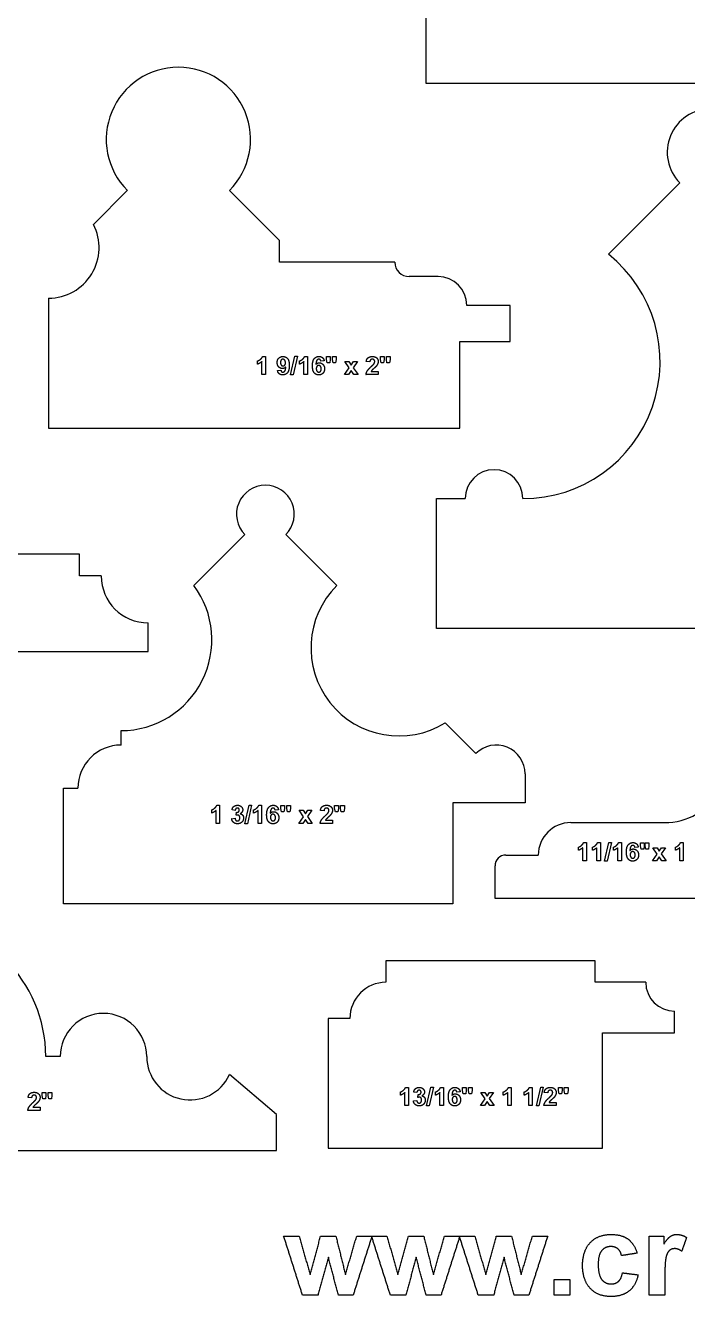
# Model space of a CAD drawing. Header units: millimetres. Extents: x -177 to 177, y -192 to 172.
# Drawn here: x -99.8 to -26.9, y -189.7 to -49.9 of the extents above; entities that cross this region are included whole.
import ezdxf

# ---------------------------------------------------------------- set-up
doc = ezdxf.new("R2010")
doc.units = ezdxf.units.MM
doc.header["$MEASUREMENT"] = 0
doc.layers.add('Default', color=18, linetype='Continuous')

msp = doc.modelspace()

# ---------------------------------------------------------------- linework, layer by layer
at = {"layer": 'Default', "color": 5}
for p, q in [((-55.73, -47.49), (-55.73, -56.23)), ((-55.73, -56.23), (7.77, -56.23)), ((-88.56, -68.04), (-92.3, -71.78)), ((-71.83, -73.54), (-77.33, -68.04)), ((-35.62, -75.06), (-27.76, -67.2)), ((-71.83, -75.92), (-71.83, -73.54)), ((-59.13, -75.92), (-71.83, -75.92)), ((-54.37, -77.51), (-57.54, -77.51)), ((-97.23, -79.89), (-97.23, -94.17)), ((-46.43, -80.68), (-51.19, -80.68)), ((-46.43, -84.65), (-46.43, -80.68)), ((-51.99, -94.17), (-51.99, -84.65)), ((-51.99, -84.65), (-46.43, -84.65)), ((-73.68, -86.3), (-73.37, -86.3)), ((-73.37, -86.3), (-73.37, -88.3)), ((-70.6, -88.33), (-70.13, -86.28)), ((-69.85, -86.28), (-70.32, -88.33)), ((-70.13, -86.28), (-69.85, -86.28)), ((-69.06, -86.3), (-68.75, -86.3)), ((-68.75, -86.3), (-68.75, -88.3)), ((-66.64, -86.64), (-66.64, -86.31)), ((-66.64, -86.31), (-66.23, -86.31)), ((-66.57, -87.01), (-66.64, -86.64)), ((-66.23, -86.64), (-66.29, -87.01)), ((-66.23, -86.31), (-66.23, -86.64)), ((-65.98, -86.64), (-65.98, -86.31)), ((-65.98, -86.31), (-65.58, -86.31)), ((-65.91, -87.01), (-65.98, -86.64)), ((-65.58, -86.64), (-65.64, -87.01)), ((-65.58, -86.31), (-65.58, -86.64)), ((-60.71, -86.64), (-60.71, -86.31)), ((-60.71, -86.31), (-60.3, -86.31)), ((-60.64, -87.01), (-60.71, -86.64)), ((-60.3, -86.64), (-60.37, -87.01)), ((-60.3, -86.31), (-60.3, -86.64)), ((-60.06, -86.64), (-60.06, -86.31)), ((-60.06, -86.31), (-59.65, -86.31)), ((-59.99, -87.01), (-60.06, -86.64)), ((-59.65, -86.64), (-59.71, -87.01)), ((-59.65, -86.31), (-59.65, -86.64)), ((-74.24, -87.15), (-74.24, -86.8)), ((-73.75, -88.3), (-73.75, -86.86)), ((-72.03, -87.84), (-71.66, -87.8)), ((-69.62, -87.15), (-69.62, -86.8)), ((-69.13, -88.3), (-69.13, -86.86)), ((-66.9, -86.79), (-67.27, -86.83)), ((-66.29, -87.01), (-66.57, -87.01)), ((-65.64, -87.01), (-65.91, -87.01)), ((-64.66, -88.3), (-64.14, -87.55)), ((-64.14, -87.55), (-64.63, -86.85)), ((-64.63, -86.85), (-64.17, -86.85)), ((-63.92, -87.85), (-64.22, -88.3)), ((-64.17, -86.85), (-63.92, -87.25)), ((-63.92, -87.25), (-63.66, -86.85)), ((-63.63, -88.3), (-63.92, -87.85)), ((-63.22, -86.85), (-63.7, -87.54)), ((-63.7, -87.54), (-63.17, -88.3)), ((-63.66, -86.85), (-63.22, -86.85)), ((-61.88, -86.9), (-62.27, -86.86)), ((-61.73, -87.94), (-60.96, -87.94)), ((-60.96, -87.94), (-60.96, -88.3)), ((-60.37, -87.01), (-60.64, -87.01)), ((-59.71, -87.01), (-59.99, -87.01)), ((-73.37, -88.3), (-73.75, -88.3)), ((-70.32, -88.33), (-70.6, -88.33)), ((-68.75, -88.3), (-69.13, -88.3)), ((-64.22, -88.3), (-64.66, -88.3)), ((-63.17, -88.3), (-63.63, -88.3)), ((-60.96, -88.3), (-62.3, -88.3)), ((-97.23, -94.17), (-51.99, -94.17)), ((-54.56, -116.22), (-54.56, -101.93)), ((-54.56, -101.93), (-51.38, -101.93)), ((-81.23, -111.51), (-75.62, -105.89)), ((-71.13, -105.89), (-65.51, -111.51)), ((-93.81, -108.06), (-120.01, -108.06)), ((-93.81, -110.44), (-93.81, -108.06)), ((-91.43, -110.44), (-93.81, -110.44)), ((-86.27, -118.77), (-86.27, -115.6)), ((12.91, -116.22), (-54.56, -116.22)), ((-134.69, -118.77), (-86.27, -118.77)), ((-53.59, -126.61), (-50.22, -129.98)), ((-89.25, -129.05), (-89.25, -127.46)), ((-44.8, -132.22), (-44.8, -135.4)), ((-95.6, -146.51), (-95.6, -133.81)), ((-95.6, -133.81), (-94.01, -133.81)), ((-44.8, -135.4), (-52.74, -135.4)), ((-52.74, -135.4), (-52.74, -146.51)), ((-79.28, -136.53), (-79.28, -136.18)), ((-78.78, -137.67), (-78.78, -136.24)), ((-78.71, -135.67), (-78.4, -135.67)), ((-78.4, -135.67), (-78.4, -137.67)), ((-76.7, -136.24), (-77.04, -136.18)), ((-76.58, -136.78), (-76.54, -136.45)), ((-75.63, -137.71), (-75.17, -135.66)), ((-74.88, -135.66), (-75.35, -137.71)), ((-75.17, -135.66), (-74.88, -135.66)), ((-74.66, -136.53), (-74.66, -136.18)), ((-74.17, -137.67), (-74.17, -136.24)), ((-74.09, -135.67), (-73.78, -135.67)), ((-73.78, -135.67), (-73.78, -137.67)), ((-71.93, -136.17), (-72.3, -136.21)), ((-71.67, -136.02), (-71.67, -135.69)), ((-71.67, -135.69), (-71.26, -135.69)), ((-71.6, -136.39), (-71.67, -136.02)), ((-71.33, -136.39), (-71.6, -136.39)), ((-71.26, -136.02), (-71.33, -136.39)), ((-71.26, -135.69), (-71.26, -136.02)), ((-71.02, -136.02), (-71.02, -135.69)), ((-71.02, -135.69), (-70.61, -135.69)), ((-70.95, -136.39), (-71.02, -136.02)), ((-70.67, -136.39), (-70.95, -136.39)), ((-70.61, -136.02), (-70.67, -136.39)), ((-70.61, -135.69), (-70.61, -136.02)), ((-69.69, -137.67), (-69.18, -136.93)), ((-69.18, -136.93), (-69.67, -136.23)), ((-69.67, -136.23), (-69.2, -136.23)), ((-69.2, -136.23), (-68.96, -136.63)), ((-68.96, -136.63), (-68.7, -136.23)), ((-68.26, -136.23), (-68.73, -136.91)), ((-68.73, -136.91), (-68.21, -137.67)), ((-68.7, -136.23), (-68.26, -136.23)), ((-66.92, -136.28), (-67.3, -136.24)), ((-65.75, -136.02), (-65.75, -135.69)), ((-65.75, -135.69), (-65.34, -135.69)), ((-65.67, -136.39), (-65.75, -136.02)), ((-65.4, -136.39), (-65.67, -136.39)), ((-65.34, -136.02), (-65.4, -136.39)), ((-65.34, -135.69), (-65.34, -136.02)), ((-65.09, -136.02), (-65.09, -135.69)), ((-65.09, -135.69), (-64.68, -135.69)), ((-65.02, -136.39), (-65.09, -136.02)), ((-64.74, -136.39), (-65.02, -136.39)), ((-64.68, -136.02), (-64.74, -136.39)), ((-64.68, -135.69), (-64.68, -136.02)), ((-78.4, -137.67), (-78.78, -137.67)), ((-77.08, -137.15), (-76.71, -137.11)), ((-75.35, -137.71), (-75.63, -137.71)), ((-73.78, -137.67), (-74.17, -137.67)), ((-69.25, -137.67), (-69.69, -137.67)), ((-68.96, -137.23), (-69.25, -137.67)), ((-68.67, -137.67), (-68.96, -137.23)), ((-68.21, -137.67), (-68.67, -137.67)), ((-65.99, -137.67), (-67.34, -137.67)), ((-66.77, -137.32), (-65.99, -137.32)), ((-65.99, -137.32), (-65.99, -137.67)), ((-39.77, -137.58), (-29.45, -137.58)), ((-38.36, -139.78), (-38.05, -139.78)), ((-38.05, -139.78), (-38.05, -141.78)), ((-36.82, -139.78), (-36.51, -139.78)), ((-36.51, -139.78), (-36.51, -141.78)), ((-36.05, -141.82), (-35.58, -139.77)), ((-35.3, -139.77), (-35.77, -141.82)), ((-35.58, -139.77), (-35.3, -139.77)), ((-34.51, -139.78), (-34.2, -139.78)), ((-34.2, -139.78), (-34.2, -141.78)), ((-32.09, -140.13), (-32.09, -139.79)), ((-32.09, -139.79), (-31.68, -139.79)), ((-31.68, -139.79), (-31.68, -140.13)), ((-31.58, -140.13), (-31.58, -139.79)), ((-31.58, -139.79), (-31.17, -139.79)), ((-31.17, -139.79), (-31.17, -140.13)), ((-27.7, -139.78), (-27.39, -139.78)), ((-27.39, -139.78), (-27.39, -141.78)), ((-46.91, -141.15), (-43.34, -141.15)), ((-38.93, -140.63), (-38.93, -140.29)), ((-38.44, -141.78), (-38.44, -140.34)), ((-37.39, -140.63), (-37.39, -140.29)), ((-36.89, -141.78), (-36.89, -140.34)), ((-35.08, -140.63), (-35.08, -140.29)), ((-34.58, -141.78), (-34.58, -140.34)), ((-32.35, -140.27), (-32.72, -140.31)), ((-32.02, -140.5), (-32.09, -140.13)), ((-31.74, -140.5), (-32.02, -140.5)), ((-31.68, -140.13), (-31.74, -140.5)), ((-31.51, -140.5), (-31.58, -140.13)), ((-31.23, -140.5), (-31.51, -140.5)), ((-31.17, -140.13), (-31.23, -140.5)), ((-30.76, -141.78), (-30.25, -141.04)), ((-30.25, -141.04), (-30.74, -140.34)), ((-30.74, -140.34), (-30.28, -140.34)), ((-30.28, -140.34), (-30.03, -140.73)), ((-30.03, -140.73), (-29.77, -140.34)), ((-29.33, -140.34), (-29.81, -141.02)), ((-29.81, -141.02), (-29.28, -141.78)), ((-29.77, -140.34), (-29.33, -140.34)), ((-28.26, -140.63), (-28.26, -140.29)), ((-27.77, -141.78), (-27.77, -140.34)), ((-48.1, -145.92), (-48.1, -142.34)), ((-38.05, -141.78), (-38.44, -141.78)), ((-36.51, -141.78), (-36.89, -141.78)), ((-35.77, -141.82), (-36.05, -141.82)), ((-34.2, -141.78), (-34.58, -141.78)), ((-30.32, -141.78), (-30.76, -141.78)), ((-30.03, -141.33), (-30.32, -141.78)), ((-29.74, -141.78), (-30.03, -141.33)), ((-29.28, -141.78), (-29.74, -141.78)), ((-27.39, -141.78), (-27.77, -141.78)), ((-52.74, -146.51), (-95.6, -146.51)), ((-13.18, -145.92), (-48.1, -145.92)), ((-37.08, -152.77), (-60.1, -152.77)), ((-60.1, -152.77), (-60.1, -155.15)), ((-37.08, -155.15), (-37.08, -152.77)), ((-31.52, -155.15), (-37.08, -155.15)), ((-64.07, -159.12), (-66.45, -159.12)), ((-66.45, -159.12), (-66.45, -173.4)), ((-28.35, -160.7), (-28.35, -158.32)), ((-36.29, -173.4), (-36.29, -160.7)), ((-36.29, -160.7), (-28.35, -160.7)), ((-95.95, -163.33), (-97.54, -163.33)), ((-72.13, -169.68), (-77.33, -165.31)), ((-97.92, -167.6), (-97.92, -167.26)), ((-97.92, -167.26), (-97.51, -167.26)), ((-97.85, -167.96), (-97.92, -167.6)), ((-97.51, -167.6), (-97.57, -167.96)), ((-97.51, -167.26), (-97.51, -167.6)), ((-97.26, -167.6), (-97.26, -167.26)), ((-97.26, -167.26), (-96.86, -167.26)), ((-97.19, -167.96), (-97.26, -167.6)), ((-96.86, -167.6), (-96.92, -167.96)), ((-96.86, -167.26), (-96.86, -167.6)), ((-58.52, -167.57), (-58.52, -167.22)), ((-58.02, -168.71), (-58.02, -167.28)), ((-57.95, -166.71), (-57.64, -166.71)), ((-57.64, -166.71), (-57.64, -168.71)), ((-56.7, -167.28), (-57.05, -167.22)), ((-56.59, -167.82), (-56.55, -167.49)), ((-55.64, -168.75), (-55.17, -166.7)), ((-54.89, -166.7), (-55.36, -168.75)), ((-55.17, -166.7), (-54.89, -166.7)), ((-54.66, -167.57), (-54.66, -167.22)), ((-54.17, -168.71), (-54.17, -167.28)), ((-54.1, -166.71), (-53.79, -166.71)), ((-53.79, -166.71), (-53.79, -168.71)), ((-51.94, -167.2), (-52.31, -167.24)), ((-51.68, -167.06), (-51.68, -166.73)), ((-51.68, -166.73), (-51.27, -166.73)), ((-51.61, -167.43), (-51.68, -167.06)), ((-51.33, -167.43), (-51.61, -167.43)), ((-51.27, -167.06), (-51.33, -167.43)), ((-51.27, -166.73), (-51.27, -167.06)), ((-51.02, -167.06), (-51.02, -166.73)), ((-51.02, -166.73), (-50.61, -166.73)), ((-50.95, -167.43), (-51.02, -167.06)), ((-50.68, -167.43), (-50.95, -167.43)), ((-50.61, -167.06), (-50.68, -167.43)), ((-50.61, -166.73), (-50.61, -167.06)), ((-49.18, -167.97), (-49.67, -167.27)), ((-49.67, -167.27), (-49.21, -167.27)), ((-49.21, -167.27), (-48.96, -167.67)), ((-48.96, -167.67), (-48.7, -167.27)), ((-48.26, -167.27), (-48.74, -167.95)), ((-48.7, -167.27), (-48.26, -167.27)), ((-47.2, -167.57), (-47.2, -167.22)), ((-46.7, -168.71), (-46.7, -167.28)), ((-46.63, -166.71), (-46.32, -166.71)), ((-46.32, -166.71), (-46.32, -168.71)), ((-44.89, -167.57), (-44.89, -167.22)), ((-44.39, -168.71), (-44.39, -167.28)), ((-44.32, -166.71), (-44.01, -166.71)), ((-44.01, -166.71), (-44.01, -168.71)), ((-43.55, -168.75), (-43.08, -166.7)), ((-42.8, -166.7), (-43.27, -168.75)), ((-43.08, -166.7), (-42.8, -166.7)), ((-42.31, -167.32), (-42.69, -167.28)), ((-41.13, -167.06), (-41.13, -166.73)), ((-41.13, -166.73), (-40.73, -166.73)), ((-41.06, -167.43), (-41.13, -167.06)), ((-40.79, -167.43), (-41.06, -167.43)), ((-40.73, -167.06), (-40.79, -167.43)), ((-40.73, -166.73), (-40.73, -167.06)), ((-40.48, -167.06), (-40.48, -166.73)), ((-40.48, -166.73), (-40.07, -166.73)), ((-40.41, -167.43), (-40.48, -167.06)), ((-40.13, -167.43), (-40.41, -167.43)), ((-40.07, -167.06), (-40.13, -167.43)), ((-40.07, -166.73), (-40.07, -167.06)), ((-99.09, -167.85), (-99.47, -167.82)), ((-98.94, -168.89), (-98.16, -168.89)), ((-98.16, -168.89), (-98.16, -169.25)), ((-97.57, -167.96), (-97.85, -167.96)), ((-96.92, -167.96), (-97.19, -167.96)), ((-57.64, -168.71), (-58.02, -168.71)), ((-57.08, -168.19), (-56.71, -168.15)), ((-55.36, -168.75), (-55.64, -168.75)), ((-53.79, -168.71), (-54.17, -168.71)), ((-49.7, -168.71), (-49.18, -167.97)), ((-49.25, -168.71), (-49.7, -168.71)), ((-48.96, -168.27), (-49.25, -168.71)), ((-48.67, -168.71), (-48.96, -168.27)), ((-48.74, -167.95), (-48.21, -168.71)), ((-48.21, -168.71), (-48.67, -168.71)), ((-46.32, -168.71), (-46.7, -168.71)), ((-44.01, -168.71), (-44.39, -168.71)), ((-43.27, -168.75), (-43.55, -168.75)), ((-41.38, -168.71), (-42.73, -168.71)), ((-42.16, -168.36), (-41.38, -168.36)), ((-41.38, -168.36), (-41.38, -168.71)), ((-98.16, -169.25), (-99.51, -169.25)), ((-72.13, -173.65), (-72.13, -169.68)), ((-66.45, -173.4), (-36.29, -173.4)), ((-122.93, -173.65), (-72.13, -173.65))]:
    msp.add_line(p, q, dxfattribs=at)
for centre, radius, start, end in [((-82.94, -62.42), 7.94, 315, 225), ((-24.4, -63.83), 4.76, 315, 225), ((-97.23, -74.33), 5.56, 270, 27.3545), ((-45.03, -86.85), 15.09, 270, 51.3953), ((-57.54, -75.92), 1.59, 180, 270), ((-54.37, -80.68), 3.17, 0, 90), ((-48.21, -101.93), 3.17, 0, 180), ((-73.37, -103.65), 3.18, 315, 225), ((-86.27, -110.44), 5.16, 180, 270), ((-89.25, -117.47), 9.99, 270, 36.6448), ((-58.66, -118.36), 9.69, 135, 301.6026), ((-89.25, -133.81), 4.76, 90, 180), ((-47.97, -132.22), 3.17, 360, 135), ((-29.45, -130.44), 7.14, 270, 328.6197), ((-39.77, -141.15), 3.57, 90, 180), ((-46.91, -142.34), 1.19, 90, 180), ((-112.62, -163.33), 15.08, 360, 89.9999), ((-60.1, -159.12), 3.97, 90, 180), ((-28.35, -155.15), 3.17, 180, 270), ((-91.19, -163.33), 4.76, 0, 180), ((-81.66, -163.33), 4.76, 180, 335.4328)]:
    msp.add_arc(centre, radius, start, end, dxfattribs=at)
for points in [[(-74.24, -86.8), (-74.09, -86.75), (-73.92, -86.62)], [(-73.92, -86.62), (-73.74, -86.48), (-73.68, -86.3)], [(-72.07, -86.97), (-72.07, -86.67), (-71.89, -86.48)], [(-71.89, -86.48), (-71.71, -86.3), (-71.43, -86.3)], [(-71.63, -86.69), (-71.7, -86.77), (-71.7, -86.97)], [(-71.45, -86.6), (-71.55, -86.6), (-71.63, -86.69)], [(-71.24, -86.71), (-71.33, -86.6), (-71.45, -86.6)], [(-71.43, -86.3), (-71.13, -86.3), (-70.93, -86.53)], [(-70.93, -86.53), (-70.74, -86.76), (-70.74, -87.3)], [(-69.62, -86.8), (-69.48, -86.75), (-69.3, -86.62)], [(-69.3, -86.62), (-69.12, -86.48), (-69.06, -86.3)], [(-68.19, -87.33), (-68.19, -86.78), (-67.99, -86.54)], [(-67.99, -86.54), (-67.79, -86.3), (-67.46, -86.3)], [(-67.49, -86.6), (-67.61, -86.6), (-67.7, -86.71)], [(-67.34, -86.66), (-67.4, -86.6), (-67.49, -86.6)], [(-67.46, -86.3), (-67.24, -86.3), (-67.09, -86.42)], [(-67.27, -86.83), (-67.28, -86.71), (-67.34, -86.66)], [(-67.09, -86.42), (-66.94, -86.55), (-66.9, -86.79)], [(-62.27, -86.86), (-62.23, -86.56), (-62.05, -86.43)], [(-62.05, -86.43), (-61.87, -86.3), (-61.6, -86.3)], [(-61.8, -86.67), (-61.87, -86.74), (-61.88, -86.9)], [(-61.61, -86.6), (-61.73, -86.6), (-61.8, -86.67)], [(-61.41, -86.67), (-61.48, -86.6), (-61.61, -86.6)], [(-61.6, -86.3), (-61.3, -86.3), (-61.13, -86.45)], [(-61.34, -86.87), (-61.34, -86.74), (-61.41, -86.67)], [(-61.13, -86.45), (-60.96, -86.61), (-60.96, -86.85)], [(-73.75, -86.86), (-73.96, -87.05), (-74.24, -87.15)], [(-71.9, -87.45), (-72.07, -87.26), (-72.07, -86.97)], [(-71.85, -88.21), (-71.99, -88.09), (-72.03, -87.84)], [(-71.49, -87.63), (-71.72, -87.63), (-71.9, -87.45)], [(-71.7, -86.97), (-71.7, -87.16), (-71.62, -87.25)], [(-71.66, -87.8), (-71.65, -87.91), (-71.59, -87.97)], [(-71.62, -87.25), (-71.54, -87.34), (-71.42, -87.34)], [(-71.59, -87.97), (-71.53, -88.02), (-71.44, -88.02)], [(-71.12, -87.46), (-71.27, -87.63), (-71.49, -87.63)], [(-70.94, -88.09), (-71.14, -88.33), (-71.47, -88.33)], [(-71.44, -88.02), (-71.32, -88.02), (-71.23, -87.91)], [(-71.42, -87.34), (-71.31, -87.34), (-71.23, -87.26)], [(-71.16, -87), (-71.16, -86.81), (-71.24, -86.71)], [(-71.23, -87.26), (-71.16, -87.17), (-71.16, -87)], [(-71.23, -87.91), (-71.15, -87.81), (-71.12, -87.46)], [(-70.74, -87.3), (-70.74, -87.85), (-70.94, -88.09)], [(-69.13, -86.86), (-69.34, -87.05), (-69.62, -87.15)], [(-68, -88.1), (-68.19, -87.86), (-68.19, -87.33)], [(-67.5, -88.33), (-67.8, -88.33), (-68, -88.1)], [(-67.7, -86.71), (-67.78, -86.82), (-67.81, -87.17)], [(-67.81, -87.17), (-67.66, -87), (-67.45, -87)], [(-67.69, -87.37), (-67.77, -87.46), (-67.77, -87.63)], [(-67.77, -87.63), (-67.77, -87.82), (-67.69, -87.92)], [(-67.5, -87.28), (-67.62, -87.28), (-67.69, -87.37)], [(-67.69, -87.92), (-67.6, -88.02), (-67.48, -88.02)], [(-67.31, -87.37), (-67.39, -87.28), (-67.5, -87.28)], [(-67.48, -88.02), (-67.38, -88.02), (-67.3, -87.94)], [(-67.45, -87), (-67.2, -87), (-67.03, -87.18)], [(-67.23, -87.66), (-67.23, -87.47), (-67.31, -87.37)], [(-67.3, -87.94), (-67.23, -87.86), (-67.23, -87.66)], [(-66.86, -87.65), (-66.86, -87.96), (-67.04, -88.15)], [(-67.03, -87.18), (-66.86, -87.36), (-66.86, -87.65)], [(-62.3, -88.3), (-62.28, -88.09), (-62.17, -87.91)], [(-62.17, -87.91), (-62.06, -87.73), (-61.74, -87.43)], [(-61.74, -87.43), (-61.48, -87.19), (-61.42, -87.11)], [(-61.65, -87.83), (-61.7, -87.89), (-61.73, -87.94)], [(-61.42, -87.61), (-61.61, -87.78), (-61.65, -87.83)], [(-61.42, -87.11), (-61.34, -86.99), (-61.34, -86.87)], [(-61.16, -87.36), (-61.23, -87.45), (-61.42, -87.61)], [(-61.01, -87.1), (-61.06, -87.23), (-61.16, -87.36)], [(-60.96, -86.85), (-60.96, -86.98), (-61.01, -87.1)], [(-71.47, -88.33), (-71.7, -88.33), (-71.85, -88.21)], [(-67.04, -88.15), (-67.22, -88.33), (-67.5, -88.33)], [(-79.28, -136.18), (-79.13, -136.13), (-78.95, -135.99)], [(-78.78, -136.24), (-78.99, -136.43), (-79.28, -136.53)], [(-78.95, -135.99), (-78.78, -135.86), (-78.71, -135.67)], [(-77.04, -136.18), (-77.01, -136.01), (-76.93, -135.9)], [(-76.93, -135.9), (-76.86, -135.8), (-76.73, -135.74)], [(-76.73, -135.74), (-76.6, -135.67), (-76.44, -135.67)], [(-76.61, -136.05), (-76.68, -136.12), (-76.7, -136.24)], [(-76.45, -135.98), (-76.55, -135.98), (-76.61, -136.05)], [(-76.42, -136.75), (-76.49, -136.75), (-76.58, -136.78)], [(-76.54, -136.45), (-76.4, -136.46), (-76.32, -136.39)], [(-76.3, -136.04), (-76.36, -135.98), (-76.45, -135.98)], [(-76.44, -135.67), (-76.16, -135.67), (-75.99, -135.85)], [(-76.25, -136.83), (-76.32, -136.75), (-76.42, -136.75)], [(-76.32, -136.39), (-76.24, -136.32), (-76.24, -136.2)], [(-76.24, -136.2), (-76.24, -136.1), (-76.3, -136.04)], [(-76.18, -137.07), (-76.18, -136.92), (-76.25, -136.83)], [(-75.86, -136.18), (-75.86, -136.44), (-76.14, -136.6)], [(-76.14, -136.6), (-75.97, -136.63), (-75.87, -136.76)], [(-75.99, -135.85), (-75.86, -136), (-75.86, -136.18)], [(-75.87, -136.76), (-75.77, -136.89), (-75.77, -137.07)], [(-74.66, -136.18), (-74.51, -136.13), (-74.33, -135.99)], [(-74.17, -136.24), (-74.37, -136.43), (-74.66, -136.53)], [(-74.33, -135.99), (-74.16, -135.86), (-74.09, -135.67)], [(-73.23, -136.71), (-73.23, -136.16), (-73.02, -135.92)], [(-73.03, -137.48), (-73.23, -137.24), (-73.23, -136.71)], [(-73.02, -135.92), (-72.82, -135.67), (-72.5, -135.67)], [(-72.73, -136.09), (-72.82, -136.2), (-72.84, -136.55)], [(-72.84, -136.55), (-72.69, -136.38), (-72.48, -136.38)], [(-72.73, -136.75), (-72.81, -136.84), (-72.81, -137.01)], [(-72.81, -137.01), (-72.81, -137.2), (-72.72, -137.3)], [(-72.52, -135.98), (-72.65, -135.98), (-72.73, -136.09)], [(-72.54, -136.66), (-72.65, -136.66), (-72.73, -136.75)], [(-72.34, -136.75), (-72.42, -136.66), (-72.54, -136.66)], [(-72.37, -136.04), (-72.43, -135.98), (-72.52, -135.98)], [(-72.5, -135.67), (-72.27, -135.67), (-72.12, -135.8)], [(-72.48, -136.38), (-72.24, -136.38), (-72.07, -136.56)], [(-72.3, -136.21), (-72.31, -136.09), (-72.37, -136.04)], [(-72.26, -137.04), (-72.26, -136.85), (-72.34, -136.75)], [(-72.34, -137.32), (-72.26, -137.24), (-72.26, -137.04)], [(-72.12, -135.8), (-71.97, -135.93), (-71.93, -136.17)], [(-72.07, -136.56), (-71.89, -136.74), (-71.89, -137.03)], [(-71.89, -137.03), (-71.89, -137.34), (-72.07, -137.53)], [(-67.3, -136.24), (-67.27, -135.94), (-67.09, -135.81)], [(-67.21, -137.29), (-67.1, -137.11), (-66.77, -136.81)], [(-67.09, -135.81), (-66.9, -135.67), (-66.63, -135.67)], [(-66.83, -136.05), (-66.91, -136.12), (-66.92, -136.28)], [(-66.64, -135.98), (-66.76, -135.98), (-66.83, -136.05)], [(-66.77, -136.81), (-66.51, -136.57), (-66.45, -136.48)], [(-66.45, -136.99), (-66.64, -137.16), (-66.69, -137.21)], [(-66.45, -136.05), (-66.52, -135.98), (-66.64, -135.98)], [(-66.63, -135.67), (-66.33, -135.67), (-66.16, -135.83)], [(-66.38, -136.25), (-66.38, -136.12), (-66.45, -136.05)], [(-66.45, -136.48), (-66.38, -136.37), (-66.38, -136.25)], [(-66.2, -136.74), (-66.27, -136.83), (-66.45, -136.99)], [(-66.04, -136.48), (-66.09, -136.61), (-66.2, -136.74)], [(-66.16, -135.83), (-65.99, -135.99), (-65.99, -136.23)], [(-65.99, -136.23), (-65.99, -136.36), (-66.04, -136.48)], [(-76.87, -137.56), (-77.05, -137.4), (-77.08, -137.15)], [(-76.43, -137.71), (-76.7, -137.71), (-76.87, -137.56)], [(-76.71, -137.11), (-76.69, -137.25), (-76.62, -137.33)], [(-76.62, -137.33), (-76.55, -137.4), (-76.44, -137.4)], [(-76.44, -137.4), (-76.33, -137.4), (-76.25, -137.31)], [(-75.96, -137.53), (-76.15, -137.71), (-76.43, -137.71)], [(-76.25, -137.31), (-76.18, -137.22), (-76.18, -137.07)], [(-75.77, -137.07), (-75.77, -137.34), (-75.96, -137.53)], [(-72.53, -137.71), (-72.84, -137.71), (-73.03, -137.48)], [(-72.72, -137.3), (-72.63, -137.4), (-72.52, -137.4)], [(-72.07, -137.53), (-72.25, -137.71), (-72.53, -137.71)], [(-72.52, -137.4), (-72.41, -137.4), (-72.34, -137.32)], [(-67.34, -137.67), (-67.32, -137.47), (-67.21, -137.29)], [(-66.69, -137.21), (-66.74, -137.27), (-66.77, -137.32)], [(-38.6, -140.1), (-38.43, -139.96), (-38.36, -139.78)], [(-37.06, -140.1), (-36.89, -139.96), (-36.82, -139.78)], [(-34.75, -140.1), (-34.58, -139.96), (-34.51, -139.78)], [(-33.44, -140.02), (-33.24, -139.78), (-32.92, -139.78)], [(-32.92, -139.78), (-32.69, -139.78), (-32.54, -139.91)], [(-27.94, -140.1), (-27.76, -139.96), (-27.7, -139.78)], [(-38.93, -140.29), (-38.78, -140.24), (-38.6, -140.1)], [(-38.44, -140.34), (-38.65, -140.54), (-38.93, -140.63)], [(-37.39, -140.29), (-37.24, -140.24), (-37.06, -140.1)], [(-36.89, -140.34), (-37.1, -140.54), (-37.39, -140.63)], [(-35.08, -140.29), (-34.93, -140.24), (-34.75, -140.1)], [(-34.58, -140.34), (-34.79, -140.54), (-35.08, -140.63)], [(-33.65, -140.81), (-33.65, -140.26), (-33.44, -140.02)], [(-33.45, -141.58), (-33.65, -141.35), (-33.65, -140.81)], [(-33.15, -140.2), (-33.24, -140.31), (-33.26, -140.65)], [(-33.26, -140.65), (-33.11, -140.48), (-32.9, -140.48)], [(-33.15, -140.86), (-33.23, -140.94), (-33.23, -141.11)], [(-33.23, -141.11), (-33.23, -141.3), (-33.14, -141.41)], [(-32.94, -140.09), (-33.07, -140.09), (-33.15, -140.2)], [(-32.96, -140.77), (-33.07, -140.77), (-33.15, -140.86)], [(-32.76, -140.86), (-32.84, -140.77), (-32.96, -140.77)], [(-32.79, -140.14), (-32.85, -140.09), (-32.94, -140.09)], [(-32.9, -140.48), (-32.66, -140.48), (-32.48, -140.67)], [(-32.72, -140.31), (-32.73, -140.2), (-32.79, -140.14)], [(-32.68, -141.15), (-32.68, -140.95), (-32.76, -140.86)], [(-32.76, -141.42), (-32.68, -141.34), (-32.68, -141.15)], [(-32.54, -139.91), (-32.39, -140.03), (-32.35, -140.27)], [(-32.31, -141.14), (-32.31, -141.45), (-32.49, -141.63)], [(-32.48, -140.67), (-32.31, -140.85), (-32.31, -141.14)], [(-28.26, -140.29), (-28.11, -140.24), (-27.94, -140.1)], [(-27.77, -140.34), (-27.98, -140.54), (-28.26, -140.63)], [(-32.95, -141.82), (-33.26, -141.82), (-33.45, -141.58)], [(-33.14, -141.41), (-33.05, -141.51), (-32.94, -141.51)], [(-32.49, -141.63), (-32.67, -141.82), (-32.95, -141.82)], [(-32.94, -141.51), (-32.83, -141.51), (-32.76, -141.42)], [(-99.47, -167.82), (-99.44, -167.51), (-99.26, -167.38)], [(-99.26, -167.38), (-99.08, -167.25), (-98.8, -167.25)], [(-99.01, -167.63), (-99.08, -167.69), (-99.09, -167.85)], [(-98.81, -167.56), (-98.93, -167.56), (-99.01, -167.63)], [(-98.62, -167.63), (-98.69, -167.56), (-98.81, -167.56)], [(-98.8, -167.25), (-98.51, -167.25), (-98.34, -167.41)], [(-98.55, -167.82), (-98.55, -167.7), (-98.62, -167.63)], [(-98.34, -167.41), (-98.16, -167.57), (-98.16, -167.8)], [(-98.16, -167.8), (-98.16, -167.94), (-98.21, -168.06)], [(-58.52, -167.22), (-58.37, -167.17), (-58.19, -167.03)], [(-58.02, -167.28), (-58.23, -167.47), (-58.52, -167.57)], [(-58.19, -167.03), (-58.02, -166.9), (-57.95, -166.71)], [(-57.05, -167.22), (-57.01, -167.05), (-56.94, -166.94)], [(-56.94, -166.94), (-56.87, -166.83), (-56.73, -166.77)], [(-56.73, -166.77), (-56.6, -166.71), (-56.44, -166.71)], [(-56.62, -167.09), (-56.69, -167.15), (-56.7, -167.28)], [(-56.46, -167.02), (-56.55, -167.02), (-56.62, -167.09)], [(-56.43, -167.79), (-56.5, -167.79), (-56.59, -167.82)], [(-56.55, -167.49), (-56.4, -167.5), (-56.32, -167.43)], [(-56.3, -167.08), (-56.36, -167.02), (-56.46, -167.02)], [(-56.44, -166.71), (-56.17, -166.71), (-56, -166.89)], [(-56.25, -167.87), (-56.33, -167.79), (-56.43, -167.79)], [(-56.32, -167.43), (-56.24, -167.35), (-56.24, -167.24)], [(-56.24, -167.24), (-56.24, -167.14), (-56.3, -167.08)], [(-55.86, -167.22), (-55.86, -167.48), (-56.15, -167.64)], [(-56.15, -167.64), (-55.98, -167.67), (-55.88, -167.8)], [(-56, -166.89), (-55.86, -167.04), (-55.86, -167.22)], [(-55.88, -167.8), (-55.78, -167.93), (-55.78, -168.11)], [(-54.66, -167.22), (-54.51, -167.17), (-54.34, -167.03)], [(-54.17, -167.28), (-54.38, -167.47), (-54.66, -167.57)], [(-54.34, -167.03), (-54.16, -166.9), (-54.1, -166.71)], [(-53.23, -167.75), (-53.23, -167.2), (-53.03, -166.96)], [(-53.04, -168.52), (-53.23, -168.28), (-53.23, -167.75)], [(-53.03, -166.96), (-52.83, -166.71), (-52.5, -166.71)], [(-52.74, -167.13), (-52.82, -167.24), (-52.84, -167.58)], [(-52.84, -167.58), (-52.7, -167.42), (-52.49, -167.42)], [(-52.73, -167.79), (-52.81, -167.88), (-52.81, -168.05)], [(-52.53, -167.02), (-52.65, -167.02), (-52.74, -167.13)], [(-52.54, -167.7), (-52.66, -167.7), (-52.73, -167.79)], [(-52.35, -167.79), (-52.43, -167.7), (-52.54, -167.7)], [(-52.38, -167.08), (-52.44, -167.02), (-52.53, -167.02)], [(-52.5, -166.71), (-52.28, -166.71), (-52.13, -166.84)], [(-52.49, -167.42), (-52.24, -167.42), (-52.07, -167.6)], [(-52.31, -167.24), (-52.32, -167.13), (-52.38, -167.08)], [(-52.27, -168.08), (-52.27, -167.88), (-52.35, -167.79)], [(-52.13, -166.84), (-51.98, -166.96), (-51.94, -167.2)], [(-52.07, -167.6), (-51.9, -167.78), (-51.9, -168.07)], [(-47.2, -167.22), (-47.05, -167.17), (-46.87, -167.03)], [(-46.7, -167.28), (-46.91, -167.47), (-47.2, -167.57)], [(-46.87, -167.03), (-46.69, -166.9), (-46.63, -166.71)], [(-44.89, -167.22), (-44.74, -167.17), (-44.56, -167.03)], [(-44.39, -167.28), (-44.6, -167.47), (-44.89, -167.57)], [(-44.56, -167.03), (-44.39, -166.9), (-44.32, -166.71)], [(-42.69, -167.28), (-42.65, -166.98), (-42.47, -166.85)], [(-42.47, -166.85), (-42.29, -166.71), (-42.02, -166.71)], [(-42.22, -167.09), (-42.3, -167.16), (-42.31, -167.32)], [(-42.03, -167.02), (-42.15, -167.02), (-42.22, -167.09)], [(-42.16, -167.85), (-41.9, -167.61), (-41.84, -167.52)], [(-41.83, -167.09), (-41.9, -167.02), (-42.03, -167.02)], [(-42.02, -166.71), (-41.72, -166.71), (-41.55, -166.87)], [(-41.84, -167.52), (-41.76, -167.4), (-41.76, -167.29)], [(-41.58, -167.78), (-41.65, -167.86), (-41.84, -168.03)], [(-41.76, -167.29), (-41.76, -167.16), (-41.83, -167.09)], [(-41.43, -167.52), (-41.48, -167.64), (-41.58, -167.78)], [(-41.55, -166.87), (-41.38, -167.03), (-41.38, -167.27)], [(-41.38, -167.27), (-41.38, -167.4), (-41.43, -167.52)], [(-99.51, -169.25), (-99.49, -169.05), (-99.38, -168.87)], [(-99.38, -168.87), (-99.27, -168.69), (-98.95, -168.39)], [(-98.95, -168.39), (-98.69, -168.14), (-98.63, -168.06)], [(-98.86, -168.79), (-98.91, -168.84), (-98.94, -168.89)], [(-98.63, -168.57), (-98.81, -168.73), (-98.86, -168.79)], [(-98.63, -168.06), (-98.55, -167.94), (-98.55, -167.82)], [(-98.37, -168.31), (-98.44, -168.4), (-98.63, -168.57)], [(-98.21, -168.06), (-98.26, -168.18), (-98.37, -168.31)], [(-56.88, -168.6), (-57.06, -168.44), (-57.08, -168.19)], [(-56.44, -168.75), (-56.7, -168.75), (-56.88, -168.6)], [(-56.71, -168.15), (-56.7, -168.29), (-56.62, -168.37)], [(-56.62, -168.37), (-56.55, -168.44), (-56.45, -168.44)], [(-56.45, -168.44), (-56.34, -168.44), (-56.26, -168.35)], [(-55.96, -168.56), (-56.15, -168.75), (-56.44, -168.75)], [(-56.26, -168.35), (-56.18, -168.26), (-56.18, -168.11)], [(-56.18, -168.11), (-56.18, -167.96), (-56.25, -167.87)], [(-55.78, -168.11), (-55.78, -168.38), (-55.96, -168.56)], [(-52.54, -168.75), (-52.84, -168.75), (-53.04, -168.52)], [(-52.81, -168.05), (-52.81, -168.24), (-52.72, -168.34)], [(-52.72, -168.34), (-52.64, -168.44), (-52.52, -168.44)], [(-52.08, -168.57), (-52.26, -168.75), (-52.54, -168.75)], [(-52.52, -168.44), (-52.41, -168.44), (-52.34, -168.36)], [(-52.34, -168.36), (-52.27, -168.27), (-52.27, -168.08)], [(-51.9, -168.07), (-51.9, -168.38), (-52.08, -168.57)], [(-42.73, -168.71), (-42.7, -168.51), (-42.59, -168.33)], [(-42.59, -168.33), (-42.48, -168.15), (-42.16, -167.85)], [(-42.08, -168.25), (-42.13, -168.3), (-42.16, -168.36)], [(-41.84, -168.03), (-42.03, -168.2), (-42.08, -168.25)], [(-69.29, -189.56), (-70.32, -186.31), (-71.36, -183.06)], [(-71.36, -183.06), (-70.52, -183.06), (-69.67, -183.06)], [(-69.67, -183.06), (-69.06, -185.19), (-68.44, -187.32)], [(-68.44, -187.32), (-67.87, -185.19), (-67.29, -183.06)], [(-67.29, -183.06), (-66.46, -183.06), (-65.62, -183.06)], [(-65.62, -183.06), (-65.09, -185.19), (-64.56, -187.32)], [(-64.56, -187.32), (-63.94, -185.19), (-63.32, -183.06)], [(-61.64, -183.06), (-62.68, -186.31), (-63.71, -189.56)], [(-63.32, -183.06), (-62.48, -183.06), (-61.64, -183.06)], [(-59.62, -189.56), (-60.66, -186.31), (-61.69, -183.06)], [(-61.69, -183.06), (-60.85, -183.06), (-60.01, -183.06)], [(-60.01, -183.06), (-59.39, -185.19), (-58.78, -187.32)], [(-58.78, -187.32), (-58.2, -185.19), (-57.62, -183.06)], [(-57.62, -183.06), (-56.79, -183.06), (-55.95, -183.06)], [(-55.95, -183.06), (-55.42, -185.19), (-54.89, -187.32)], [(-54.89, -187.32), (-54.27, -185.19), (-53.66, -183.06)], [(-51.97, -183.06), (-53.01, -186.31), (-54.04, -189.56)], [(-53.66, -183.06), (-52.81, -183.06), (-51.97, -183.06)], [(-49.95, -189.56), (-50.99, -186.31), (-52.03, -183.06)], [(-52.03, -183.06), (-51.18, -183.06), (-50.34, -183.06)], [(-50.34, -183.06), (-49.73, -185.19), (-49.11, -187.32)], [(-49.11, -187.32), (-48.53, -185.19), (-47.96, -183.06)], [(-47.96, -183.06), (-47.12, -183.06), (-46.29, -183.06)], [(-46.29, -183.06), (-45.76, -185.19), (-45.22, -187.32)], [(-45.22, -187.32), (-44.61, -185.19), (-43.99, -183.06)], [(-42.31, -183.06), (-43.34, -186.31), (-44.38, -189.56)], [(-43.99, -183.06), (-43.15, -183.06), (-42.31, -183.06)], [(-37.63, -183.79), (-36.78, -182.89), (-35.35, -182.89)], [(-35.35, -182.89), (-34.17, -182.89), (-33.47, -183.4)], [(-31.14, -189.56), (-31.14, -186.31), (-31.14, -183.06)], [(-31.14, -183.06), (-30.33, -183.06), (-29.53, -183.06)], [(-29.53, -183.06), (-29.53, -183.52), (-29.53, -183.97)], [(-29.53, -183.97), (-29.14, -183.32), (-28.82, -183.11)], [(-28.82, -183.11), (-28.51, -182.89), (-28.11, -182.89)], [(-28.11, -182.89), (-27.55, -182.89), (-27.03, -183.22)], [(-38.47, -186.31), (-38.47, -184.69), (-37.63, -183.79)], [(-35.36, -184.22), (-35.99, -184.22), (-36.37, -184.68)], [(-34.58, -184.48), (-34.88, -184.22), (-35.36, -184.22)], [(-34.19, -185.22), (-34.28, -184.73), (-34.58, -184.48)], [(-33.47, -183.4), (-32.78, -183.91), (-32.47, -184.95)], [(-28.32, -184.45), (-28.67, -184.45), (-28.91, -184.65)], [(-27.56, -184.73), (-27.97, -184.45), (-28.32, -184.45)], [(-27.03, -183.22), (-27.29, -183.97), (-27.56, -184.73)], [(-66.44, -185.38), (-67.01, -187.47), (-67.58, -189.56)], [(-65.34, -189.56), (-65.89, -187.47), (-66.44, -185.38)], [(-56.78, -185.38), (-57.35, -187.47), (-57.91, -189.56)], [(-55.68, -189.56), (-56.23, -187.47), (-56.78, -185.38)], [(-47.11, -185.38), (-47.68, -187.47), (-48.25, -189.56)], [(-46.01, -189.56), (-46.56, -187.47), (-47.11, -185.38)], [(-36.37, -184.68), (-36.75, -185.13), (-36.75, -186.19)], [(-32.47, -184.95), (-33.33, -185.08), (-34.19, -185.22)], [(-29.28, -185.37), (-29.42, -185.89), (-29.42, -187.55)], [(-28.91, -184.65), (-29.14, -184.84), (-29.28, -185.37)], [(-37.63, -188.82), (-38.47, -187.91), (-38.47, -186.31)], [(-36.75, -186.19), (-36.75, -187.36), (-36.36, -187.85)], [(-34.52, -188.06), (-34.21, -187.78), (-34.08, -187.11)], [(-34.08, -187.11), (-33.22, -187.22), (-32.36, -187.33)], [(-32.36, -187.33), (-32.62, -188.52), (-33.37, -189.12)], [(-41.58, -189.56), (-41.58, -188.7), (-41.58, -187.83)], [(-41.58, -187.83), (-40.72, -187.83), (-39.86, -187.83)], [(-39.86, -187.83), (-39.86, -188.7), (-39.86, -189.56)], [(-36.36, -187.85), (-35.98, -188.33), (-35.32, -188.33)], [(-35.32, -188.33), (-34.83, -188.33), (-34.52, -188.06)], [(-29.42, -187.55), (-29.42, -188.55), (-29.42, -189.56)], [(-67.58, -189.56), (-68.43, -189.56), (-69.29, -189.56)], [(-63.71, -189.56), (-64.53, -189.56), (-65.34, -189.56)], [(-57.91, -189.56), (-58.77, -189.56), (-59.62, -189.56)], [(-54.04, -189.56), (-54.86, -189.56), (-55.68, -189.56)], [(-48.25, -189.56), (-49.1, -189.56), (-49.95, -189.56)], [(-44.38, -189.56), (-45.19, -189.56), (-46.01, -189.56)], [(-39.86, -189.56), (-40.72, -189.56), (-41.58, -189.56)], [(-35.36, -189.72), (-36.78, -189.72), (-37.63, -188.82)], [(-33.37, -189.12), (-34.11, -189.72), (-35.36, -189.72)], [(-29.42, -189.56), (-30.28, -189.56), (-31.14, -189.56)]]:
    msp.add_open_spline(points, degree=2, dxfattribs=at)

doc.saveas('drawing.dxf')
